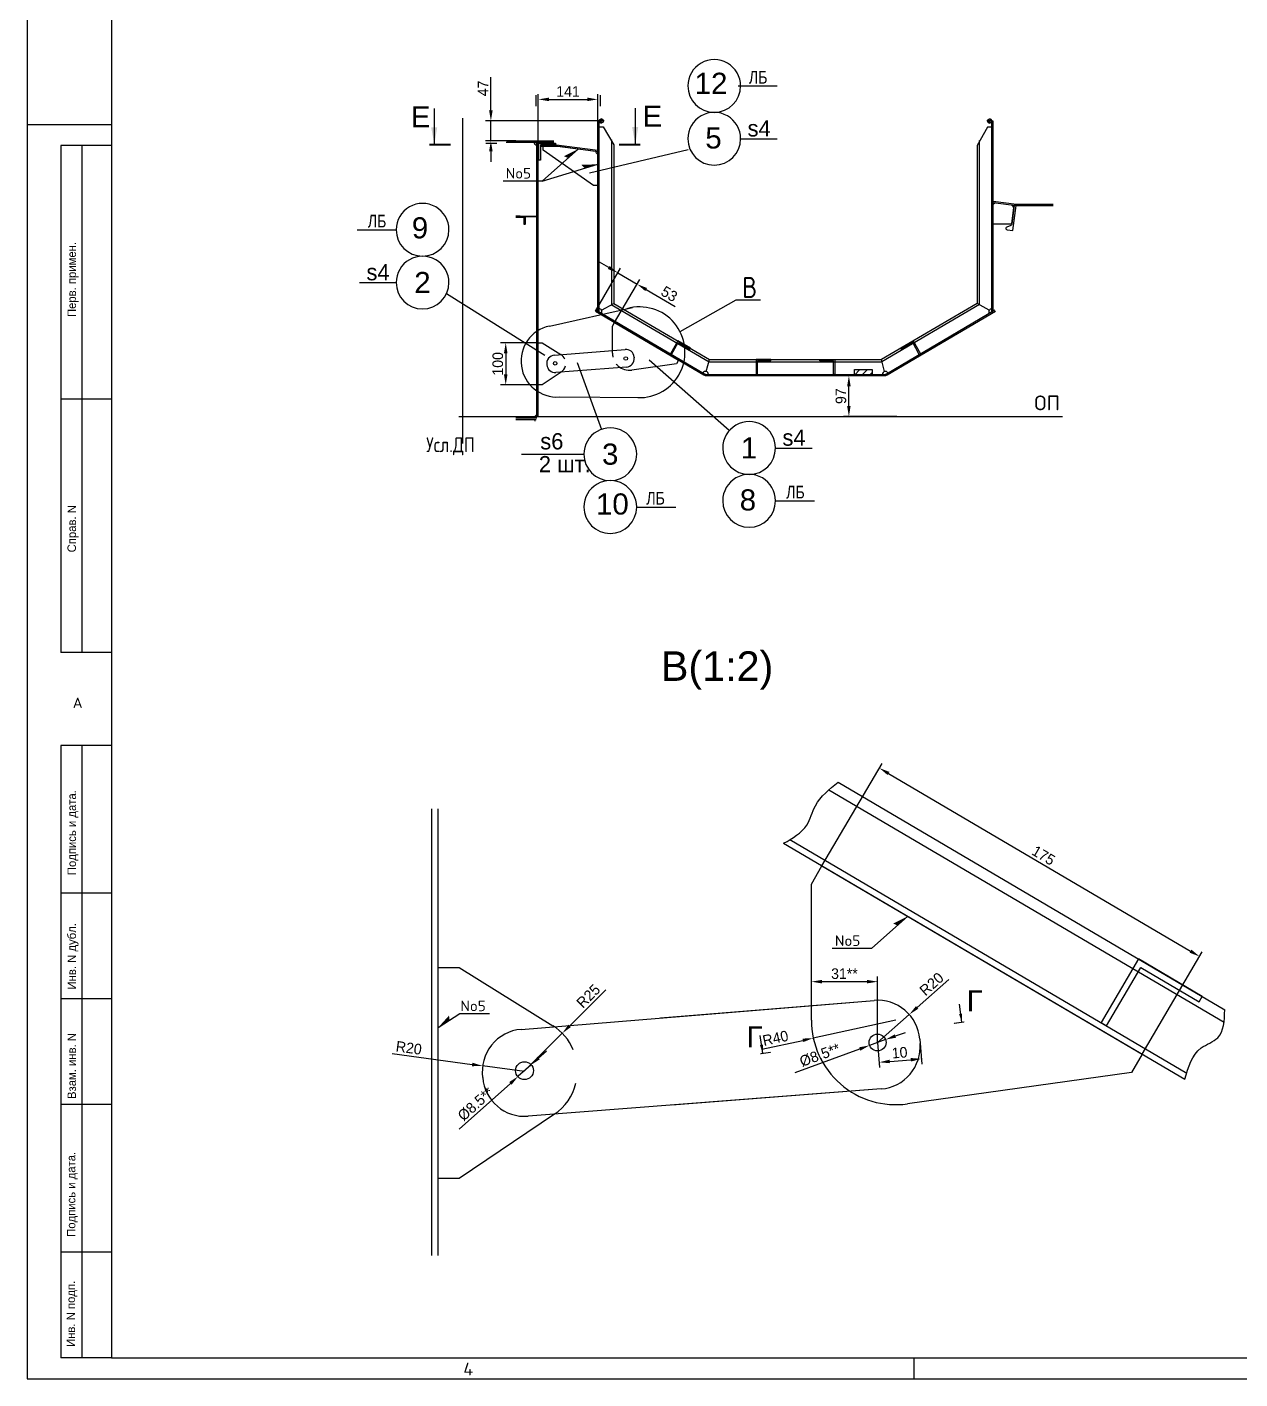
# Model space of a CAD drawing. Header units: millimetres. Extents: x -79737 to -71327, y -35924 to -29984.
# Drawn here: x -79737 to -76865, y -35924 to -32723 of the extents above; entities that cross this region are included whole.
import ezdxf
from ezdxf.enums import TextEntityAlignment as Align
from ezdxf.lldxf.tags import DXFTag

# ---------------------------------------------------------------- set-up
doc = ezdxf.new("R2010")
doc.units = ezdxf.units.MM
doc.layers.add('pen_7', color=1, linetype='Continuous')
doc.styles.add('2_5', font='txt.shx', dxfattribs={"height": 2.5})
doc.styles.add('3', font='txt.shx', dxfattribs={"height": 3})
doc.styles.add('3.5', font='txt.shx', dxfattribs={"height": 3.5})
doc.styles.add('5', font='txt.shx', dxfattribs={"height": 250})
doc.styles.add('style5', font='arial.ttf', dxfattribs={"height": 3})
tags = doc.linetypes.add('DASH1', pattern=[75, 50, -25]).pattern_tags.tags
tags[6:7] = [DXFTag(74, 4), DXFTag(75, 0), DXFTag(340, '0'), DXFTag(46, 1.0), DXFTag(50, 0.0), DXFTag(44, 0.0), DXFTag(45, 0.0)]
tags[4:5] = [DXFTag(74, 4), DXFTag(75, 0), DXFTag(340, '0'), DXFTag(46, 1.0), DXFTag(50, 0.0), DXFTag(44, 0.0), DXFTag(45, 0.0)]
tags = doc.linetypes.add('DASH13', pattern=[20, 10, -10]).pattern_tags.tags
tags[6:7] = [DXFTag(74, 4), DXFTag(75, 0), DXFTag(340, '0'), DXFTag(46, 1.0), DXFTag(50, 0.0), DXFTag(44, 0.0), DXFTag(45, 0.0)]
tags[4:5] = [DXFTag(74, 4), DXFTag(75, 0), DXFTag(340, '0'), DXFTag(46, 1.0), DXFTag(50, 0.0), DXFTag(44, 0.0), DXFTag(45, 0.0)]
tags = doc.linetypes.add('DASH4', pattern=[70, 40, -30]).pattern_tags.tags
tags[6:7] = [DXFTag(74, 4), DXFTag(75, 0), DXFTag(340, '0'), DXFTag(46, 1.0), DXFTag(50, 0.0), DXFTag(44, 0.0), DXFTag(45, 0.0)]
tags[4:5] = [DXFTag(74, 4), DXFTag(75, 0), DXFTag(340, '0'), DXFTag(46, 1.0), DXFTag(50, 0.0), DXFTag(44, 0.0), DXFTag(45, 0.0)]
tags = doc.linetypes.add('DASH5', pattern=[90, 40, -20, 10, -20]).pattern_tags.tags
tags[10:11] = [DXFTag(74, 4), DXFTag(75, 0), DXFTag(340, '0'), DXFTag(46, 1.0), DXFTag(50, 0.0), DXFTag(44, 0.0), DXFTag(45, 0.0)]
tags[8:9] = [DXFTag(74, 4), DXFTag(75, 0), DXFTag(340, '0'), DXFTag(46, 1.0), DXFTag(50, 0.0), DXFTag(44, 0.0), DXFTag(45, 0.0)]
tags[6:7] = [DXFTag(74, 4), DXFTag(75, 0), DXFTag(340, '0'), DXFTag(46, 1.0), DXFTag(50, 0.0), DXFTag(44, 0.0), DXFTag(45, 0.0)]
tags[4:5] = [DXFTag(74, 4), DXFTag(75, 0), DXFTag(340, '0'), DXFTag(46, 1.0), DXFTag(50, 0.0), DXFTag(44, 0.0), DXFTag(45, 0.0)]
tags = doc.linetypes.add('DASH6', pattern=[10, 5, -5]).pattern_tags.tags
tags[6:7] = [DXFTag(74, 4), DXFTag(75, 0), DXFTag(340, '0'), DXFTag(46, 1.0), DXFTag(50, 0.0), DXFTag(44, 0.0), DXFTag(45, 0.0)]
tags[4:5] = [DXFTag(74, 4), DXFTag(75, 0), DXFTag(340, '0'), DXFTag(46, 1.0), DXFTag(50, 0.0), DXFTag(44, 0.0), DXFTag(45, 0.0)]
doc.dimstyles.new('ISO-10', dxfattribs={"dimscale": 10, "dimtxt": 2.5, "dimasz": 2.5, "dimexe": 1.25, "dimexo": 0, "dimtad": 1, "dimdec": 0, "dimtxsty": 'Standard', "dimcen": 2.5, "dimclrd": 7, "dimclre": 7, "dimclrt": 4, "dimadec": 0, "dimazin": 0, "dimtfac": 1, "dimtdec": 0, "dimtmove": 0, "dimatfit": 3, "dimfxl": 1, "dimarcsym": 0})
doc.dimstyles.new('ISO-10(1)', dxfattribs={"dimscale": 10, "dimtxt": 2.5, "dimasz": 2.5, "dimexe": 1.25, "dimexo": 0, "dimtad": 1, "dimdec": 0, "dimlfac": 0.1, "dimtxsty": 'Standard', "dimcen": 2.5, "dimclrd": 7, "dimclre": 7, "dimclrt": 4, "dimadec": 0, "dimazin": 0, "dimtfac": 1, "dimtdec": 0, "dimtmove": 0, "dimatfit": 3, "dimfxl": 1, "dimarcsym": 0})
doc.dimstyles.new('ISO-10(2)', dxfattribs={"dimscale": 10, "dimtxt": 2.5, "dimasz": 2.5, "dimexe": 1.25, "dimexo": 0, "dimtad": 1, "dimdec": 0, "dimlfac": 0.2, "dimtxsty": 'Standard', "dimcen": 2.5, "dimclrd": 7, "dimclre": 7, "dimclrt": 4, "dimadec": 0, "dimazin": 0, "dimtfac": 1, "dimtdec": 0, "dimtmove": 0, "dimatfit": 3, "dimfxl": 1, "dimarcsym": 0})

# ---------------------------------------------------------------- blocks, each defined once
blk = doc.blocks.new('*D175')
at = {"color": 7, "lineweight": -2}
for p, q in [((-77735.8, -33548.3), (-77803.5, -33548.3)), ((-77791, -33620.3), (-77791, -33573.3)), ((-77677.7, -33645.3), (-77803.5, -33645.3))]:
    blk.add_line(p, q, dxfattribs=at)
at = {"color": 7}
for points in [[(-77795.2, -33573.3), (-77786.9, -33573.3), (-77791, -33548.3)], [(-77795.2, -33620.3), (-77786.9, -33620.3), (-77791, -33645.3)]]:
    blk.add_solid(points, dxfattribs=at)
at = {"layer": 'Defpoints', "color": 0}
for p in [(-77791, -33548.3), (-77735.8, -33548.3), (-77677.7, -33645.3)]:
    blk.add_point(p, dxfattribs=at)
at = {"color": 4, "insert": (-77809.8, -33596.8), "char_height": 25, "attachment_point": 5, "rotation": 90}
blk.add_mtext('97', dxfattribs=at)
blk = doc.blocks.new('*D164')
at = {"color": 7, "lineweight": -2}
for p, q in [((-78527.6, -33470.3), (-78616.1, -33470.3)), ((-78603.6, -33495.3), (-78603.6, -33545.3)), ((-78527.6, -33570.3), (-78616.1, -33570.3))]:
    blk.add_line(p, q, dxfattribs=at)
at = {"color": 7}
for points in [[(-78607.8, -33495.3), (-78599.4, -33495.3), (-78603.6, -33470.3)], [(-78607.8, -33545.3), (-78599.4, -33545.3), (-78603.6, -33570.3)]]:
    blk.add_solid(points, dxfattribs=at)
at = {"layer": 'Defpoints', "color": 0}
for p in [(-78527.6, -33470.3), (-78603.6, -33570.3), (-78527.6, -33570.3)]:
    blk.add_point(p, dxfattribs=at)
at = {"color": 4, "insert": (-78622.4, -33520.3), "char_height": 25, "attachment_point": 5, "rotation": 90}
blk.add_mtext('100', dxfattribs=at)
blk = doc.blocks.new('*D166')
at = {"color": 7, "lineweight": -2}
for p, q in [((-77855, -34708.7), (-77712.5, -34466.6)), ((-77697.3, -34490), (-76982, -34910.9)), ((-77096.5, -35154.9), (-76954.1, -34912.8))]:
    blk.add_line(p, q, dxfattribs=at)
at = {"color": 7}
for points in [[(-77695.2, -34486.4), (-77699.5, -34493.6), (-77718.9, -34477.3)], [(-76979.8, -34907.3), (-76984.1, -34914.5), (-76960.4, -34923.5)]]:
    blk.add_solid(points, dxfattribs=at)
at = {"layer": 'Defpoints', "color": 0}
for p in [(-77855, -34708.7), (-76960.4, -34923.5), (-77096.5, -35154.9)]:
    blk.add_point(p, dxfattribs=at)
at = {"color": 4, "insert": (-77330.1, -34684.3), "char_height": 25, "attachment_point": 5, "rotation": 329.5321}
blk.add_mtext('175', dxfattribs=at)
blk = doc.blocks.new('*D167')
at = {"color": 7, "lineweight": -2}
for p, q in [((-77554.6, -34977.9), (-77629.4, -35044.2)), ((-77723, -35127.1), (-77648.1, -35060.8))]:
    blk.add_line(p, q, dxfattribs=at)
at = {"color": 7}
blk.add_solid([(-77632.2, -35041.1), (-77626.7, -35047.3), (-77648.1, -35060.8)], dxfattribs=at)
at = {"layer": 'Defpoints', "color": 0}
for p in [(-77648.1, -35060.8), (-77723, -35127.1)]:
    blk.add_point(p, dxfattribs=at)
at = {"color": 4, "insert": (-77595.1, -34988.7), "char_height": 25, "attachment_point": 5, "rotation": 41.5447}
blk.add_mtext('R20', dxfattribs=at)
blk = doc.blocks.new('*D169')
at = {"color": 7, "lineweight": -2}
for p, q in [((-78359.7, -33292.2), (-78381.3, -33279.6)), ((-78391.4, -33395.4), (-78331.9, -33294.1)), ((-78338.2, -33304.9), (-78292.6, -33331.7)), ((-78345.8, -33422.2), (-78286.2, -33321)), ((-78271, -33344.4), (-78202.4, -33384.8))]:
    blk.add_line(p, q, dxfattribs=at)
at = {"color": 7}
for points in [[(-78357.6, -33288.6), (-78361.9, -33295.8), (-78338.2, -33304.9)], [(-78268.9, -33340.8), (-78273.1, -33348), (-78292.6, -33331.7)]]:
    blk.add_solid(points, dxfattribs=at)
at = {"layer": 'Defpoints', "color": 0}
for p in [(-78292.6, -33331.7), (-78391.4, -33395.4), (-78345.8, -33422.2)]:
    blk.add_point(p, dxfattribs=at)
at = {"color": 4, "insert": (-78216.2, -33354.9), "char_height": 25, "attachment_point": 5, "rotation": 329.5345}
blk.add_mtext('53', dxfattribs=at)
blk = doc.blocks.new('*D171')
at = {"color": 7, "lineweight": -2}
for p, q in [((-77723, -35127.1), (-77718.2, -35186.5)), ((-77623.3, -35119), (-77618.5, -35178.4)), ((-77694.3, -35172), (-77644.4, -35167.9))]:
    blk.add_line(p, q, dxfattribs=at)
at = {"color": 7}
for points in [[(-77694.6, -35167.8), (-77693.9, -35176.1), (-77719.2, -35174)], [(-77644.8, -35163.8), (-77644.1, -35172.1), (-77619.5, -35165.9)]]:
    blk.add_solid(points, dxfattribs=at)
at = {"layer": 'Defpoints', "color": 0}
for p in [(-77723, -35127.1), (-77623.3, -35119), (-77619.5, -35165.9)]:
    blk.add_point(p, dxfattribs=at)
at = {"color": 4, "insert": (-77670.9, -35151.3), "char_height": 25, "attachment_point": 5, "rotation": 4.6438}
blk.add_mtext('10', dxfattribs=at)
blk = doc.blocks.new('*D172')
at = {"color": 7, "lineweight": -2}
for p, q in [((-77879.9, -34994.8), (-77879.9, -34970.6)), ((-77748, -34983.1), (-77854.9, -34983.1)), ((-77723, -35127.1), (-77723, -34970.6))]:
    blk.add_line(p, q, dxfattribs=at)
at = {"color": 7}
for points in [[(-77854.9, -34978.9), (-77854.9, -34987.2), (-77879.9, -34983.1)], [(-77748, -34978.9), (-77748, -34987.2), (-77723, -34983.1)]]:
    blk.add_solid(points, dxfattribs=at)
at = {"layer": 'Defpoints', "color": 0}
for p in [(-77879.9, -34983.1), (-77879.9, -34994.8), (-77723, -35127.1)]:
    blk.add_point(p, dxfattribs=at)
at = {"color": 4, "insert": (-77801.5, -34964.3), "char_height": 25, "attachment_point": 5}
blk.add_mtext('31**', dxfattribs=at)
blk = doc.blocks.new('*D180')
at = {"color": 7, "lineweight": -2}
for p, q in [((-77680.7, -35111.7), (-77657.2, -35103.2)), ((-77918, -35197.9), (-77765.3, -35142.5)), ((-77704.2, -35120.3), (-77741.8, -35133.9))]:
    blk.add_line(p, q, dxfattribs=at)
at = {"color": 7}
for points in [[(-77682.1, -35107.8), (-77679.3, -35115.7), (-77704.2, -35120.3)], [(-77766.7, -35138.5), (-77763.9, -35146.4), (-77741.8, -35133.9)]]:
    blk.add_solid(points, dxfattribs=at)
at = {"layer": 'Defpoints', "color": 0}
for p in [(-77741.8, -35133.9), (-77704.2, -35120.3)]:
    blk.add_point(p, dxfattribs=at)
at = {"color": 4, "insert": (-77859.8, -35156.8), "char_height": 25, "attachment_point": 5, "rotation": 19.9517}
blk.add_mtext('%%C8.5**', dxfattribs=at)
blk = doc.blocks.new('*D118')
at = {"color": 7, "lineweight": -2}
for p, q in [((-78525.7, -35163.8), (-78507.1, -35147)), ((-78544.3, -35180.5), (-78574, -35207.2)), ((-78713.5, -35332.6), (-78592.6, -35223.9))]:
    blk.add_line(p, q, dxfattribs=at)
at = {"color": 7}
for points in [[(-78528.5, -35160.7), (-78522.9, -35166.9), (-78544.3, -35180.5)], [(-78595.4, -35220.8), (-78589.8, -35227), (-78574, -35207.2)]]:
    blk.add_solid(points, dxfattribs=at)
at = {"layer": 'Defpoints', "color": 0}
for p in [(-78574, -35207.2), (-78544.3, -35180.5)]:
    blk.add_point(p, dxfattribs=at)
at = {"color": 4, "insert": (-78674.9, -35272.7), "char_height": 25, "attachment_point": 5, "rotation": 41.9659}
blk.add_mtext('%%C8.5**', dxfattribs=at)
blk = doc.blocks.new('*D185')
at = {"color": 7, "lineweight": -2}
for p, q in [((-78872.8, -35153.4), (-78683, -35179.2)), ((-78558.9, -35196), (-78658.3, -35182.5))]:
    blk.add_line(p, q, dxfattribs=at)
at = {"color": 7}
blk.add_solid([(-78682.5, -35175), (-78683.6, -35183.3), (-78658.3, -35182.5)], dxfattribs=at)
at = {"layer": 'Defpoints', "color": 0}
for p in [(-78658.3, -35182.5), (-78558.9, -35196)]:
    blk.add_point(p, dxfattribs=at)
at = {"color": 4, "insert": (-78833.1, -35139.9), "char_height": 25, "attachment_point": 5, "rotation": 352.2684}
blk.add_mtext('R20', dxfattribs=at)
blk = doc.blocks.new('*D186')
at = {"color": 7, "lineweight": -2}
for p, q in [((-78366.7, -35002.7), (-78452.1, -35087.7)), ((-78558.5, -35193.4), (-78469.8, -35105.3))]:
    blk.add_line(p, q, dxfattribs=at)
at = {"color": 7}
blk.add_solid([(-78455, -35084.7), (-78449.2, -35090.6), (-78469.8, -35105.3)], dxfattribs=at)
at = {"layer": 'Defpoints', "color": 0}
for p in [(-78469.8, -35105.3), (-78558.5, -35193.4)]:
    blk.add_point(p, dxfattribs=at)
at = {"color": 4, "insert": (-78408, -35017.3), "char_height": 25, "attachment_point": 5, "rotation": 44.8489}
blk.add_mtext('R25', dxfattribs=at)
blk = doc.blocks.new('*D187')
at = {"color": 7, "lineweight": -2}
for p, q in [((-77679.9, -35074.3), (-77875.4, -35116.7)), ((-77997.5, -35143.2), (-77899.8, -35122))]:
    blk.add_line(p, q, dxfattribs=at)
at = {"color": 7}
blk.add_solid([(-77900.7, -35117.9), (-77898.9, -35126.1), (-77875.4, -35116.7)], dxfattribs=at)
at = {"layer": 'Defpoints', "color": 0}
for p in [(-77679.9, -35074.3), (-77875.4, -35116.7)]:
    blk.add_point(p, dxfattribs=at)
at = {"color": 4, "insert": (-77964.9, -35116.9), "char_height": 25, "attachment_point": 5, "rotation": 12.2471}
blk.add_mtext('R40', dxfattribs=at)
blk = doc.blocks.new('*D190')
at = {"color": 7, "lineweight": -2}
for p, q in [((-78526.5, -33000.9), (-78526.5, -32881.7)), ((-78501.5, -32894.2), (-78410.6, -32894.2)), ((-78385.6, -32945.3), (-78385.6, -32881.7))]:
    blk.add_line(p, q, dxfattribs=at)
at = {"color": 7}
for points in [[(-78501.5, -32890), (-78501.5, -32898.3), (-78526.5, -32894.2)], [(-78410.6, -32890), (-78410.6, -32898.3), (-78385.6, -32894.2)]]:
    blk.add_solid(points, dxfattribs=at)
at = {"layer": 'Defpoints', "color": 0}
for p in [(-78385.6, -32894.2), (-78385.6, -32945.3), (-78526.5, -33000.9)]:
    blk.add_point(p, dxfattribs=at)
at = {"color": 4, "insert": (-78456, -32875.4), "char_height": 25, "attachment_point": 5}
blk.add_mtext('141', dxfattribs=at)
blk = doc.blocks.new('*D125')
at = {"color": 7, "lineweight": -2}
for p, q in [((-78638.8, -32920.3), (-78638.8, -32841.2)), ((-78385.6, -32945.3), (-78651.3, -32945.3)), ((-78638.8, -32992.3), (-78638.8, -32945.3)), ((-78579.6, -32992.3), (-78651.3, -32992.3)), ((-78638.8, -33017.3), (-78638.8, -33042.3))]:
    blk.add_line(p, q, dxfattribs=at)
at = {"color": 7}
for points in [[(-78643, -32920.3), (-78634.6, -32920.3), (-78638.8, -32945.3)], [(-78643, -33017.3), (-78634.6, -33017.3), (-78638.8, -32992.3)]]:
    blk.add_solid(points, dxfattribs=at)
at = {"layer": 'Defpoints', "color": 0}
for p in [(-78638.8, -32945.3), (-78385.6, -32945.3), (-78579.6, -32992.3)]:
    blk.add_point(p, dxfattribs=at)
at = {"color": 4, "insert": (-78657.5, -32868.2), "char_height": 25, "attachment_point": 5, "rotation": 90}
blk.add_mtext('47', dxfattribs=at)

msp = doc.modelspace()

# ---------------------------------------------------------------- hatches: boundary and pattern name
at = {"linetype": 'Continuous'}
for points in [[(-78377.6, -32950.3), (-78379.5, -32949.9), (-78381.1, -32948.9), (-78382.2, -32947.2), (-78382.6, -32945.3), (-78377.6, -32945.3)], [(-78377.6, -32940.3), (-78375.7, -32940.7), (-78374, -32941.8), (-78373, -32943.4), (-78372.6, -32945.3), (-78377.6, -32945.3)], [(-77457.6, -32950.3), (-77459.5, -32949.9), (-77461.1, -32948.9), (-77462.2, -32947.2), (-77462.6, -32945.3), (-77457.6, -32945.3)], [(-77457.6, -32940.3), (-77455.7, -32940.7), (-77454, -32941.8), (-77453, -32943.4), (-77452.6, -32945.3), (-77457.6, -32945.3)]]:
    msp.add_hatch(color=0, dxfattribs=at).paths.add_polyline_path(points)
h = msp.add_hatch()
h.set_pattern_fill('ANSI31', color=0, scale=4, angle=180.0074, style=0)
h.set_pattern_definition([(225.00743, (-75243.847, -27509.438), (8.98142, -8.979092), [])])
h.paths.add_polyline_path([(-77778.1, -33533.7), (-77778.1, -33548), (-77735.8, -33547.9), (-77735.8, -33533.7)])

# ---------------------------------------------------------------- linework, layer by layer
at = {"color": 0}
for p, q in [((-79737.2, -29983.7), (-79737.2, -35923.7)), ((-79537.2, -30033.7), (-79537.2, -35873.7)), ((-78053, -32862.4), (-77960.7, -32862.4)), ((-78532.1, -32884.5), (-78532.1, -32909.9)), ((-78380, -32884.5), (-78380, -32909.9)), ((-78772.5, -33001.7), (-78772.5, -32915.6)), ((-78296.6, -33001.2), (-78296.6, -32915.1)), ((-79737.2, -32953.7), (-79537.2, -32953.7)), ((-78650.9, -32997.7), (-78624.8, -32997.7)), ((-78047.3, -32987.4), (-77960.7, -32987.4)), ((-79657.2, -33003.7), (-79657.2, -34203.7)), ((-79537.2, -33003.7), (-79657.2, -33003.7)), ((-79607.2, -33003.7), (-79607.2, -34203.7)), ((-78404.9, -33068.1), (-78171.9, -33012.9)), ((-78517, -33087.9), (-78609.8, -33087.9)), ((-78526.5, -33095.3), (-78529.6, -33095.3)), ((-78955.5, -33202.9), (-78863.1, -33202.9)), ((-78949.8, -33327.9), (-78863.1, -33327.9)), ((-78743.6, -33353.4), (-78511.4, -33499.7)), ((-78190.8, -33444.1), (-78058, -33368.5)), ((-78058, -33368.5), (-78000.3, -33368.5)), ((-78499.9, -33430.8), (-78303.1, -33386.8)), ((-78074.2, -33678.4), (-78264, -33511.9)), ((-78434.4, -33517.3), (-78377.2, -33675.5)), ((-79537.2, -33603.7), (-79657.2, -33603.7)), ((-78476.7, -33598.7), (-78283.6, -33600.3)), ((-78566.5, -33734.3), (-78418.5, -33734.3)), ((-77964.7, -33719.6), (-77878.1, -33719.6)), ((-78293.5, -33859.3), (-78201.1, -33859.3)), ((-77964.7, -33844.6), (-77872.3, -33844.6)), ((-79537.2, -34203.7), (-79657.2, -34203.7)), ((-79657.2, -34423.7), (-79657.2, -35873.7)), ((-79537.2, -34423.7), (-79657.2, -34423.7)), ((-79607.2, -34423.7), (-79607.2, -35873.7)), ((-79537.2, -34773.7), (-79657.2, -34773.7)), ((-77737.4, -34904.7), (-77830.2, -34904.7)), ((-79537.2, -35023.7), (-79657.2, -35023.7)), ((-77523.4, -35079.3), (-77529.4, -35036.6)), ((-77994.8, -35153.2), (-78000.8, -35110.6)), ((-79537.2, -35273.7), (-79657.2, -35273.7)), ((-79537.2, -35623.7), (-79657.2, -35623.7)), ((-79537.2, -35873.7), (-79657.2, -35873.7)), ((-79537.2, -35873.7), (-71377.2, -35873.7)), ((-77637.2, -35873.7), (-77637.2, -35923.7)), ((-79737.2, -35923.7), (-71327.2, -35923.7))]:
    msp.add_line(p, q, dxfattribs=at)
at = {"color": 0, "linetype": 'Continuous'}
for p, q in [((-78705.2, -33709.2), (-78705.2, -32938.8)), ((-78385.6, -33395.3), (-78385.6, -32945.3)), ((-78370.6, -32945.3), (-78384.6, -32945.3)), ((-78370.6, -32945.3), (-78384.6, -32945.3)), ((-78382.6, -33395.3), (-78382.6, -32945.3)), ((-78382.6, -32958.8), (-78372.6, -32958.8)), ((-78372.6, -32958.8), (-78347.6, -33002.1)), ((-77462.6, -32960.3), (-77487.6, -33003.6)), ((-77450.6, -32945.3), (-77464.6, -32945.3)), ((-77450.6, -32945.3), (-77464.6, -32945.3)), ((-77452.6, -32960.3), (-77462.6, -32960.3)), ((-77452.6, -33395.3), (-77452.6, -32945.3)), ((-77449.6, -33395.3), (-77449.6, -32945.3)), ((-78520.6, -33001.8), (-78483.6, -33001.8)), ((-78520.6, -33004.8), (-78483.6, -33004.8)), ((-78484, -33004.4), (-78385.6, -33017.4)), ((-78483.6, -33001.4), (-78385.6, -33014.4)), ((-78480.8, -33004.8), (-78390.5, -33016.7)), ((-78347.6, -33002.1), (-78347.6, -33377.1)), ((-77487.6, -33003.6), (-77487.6, -33377.1)), ((-77449.6, -33138.2), (-77394.6, -33145.5)), ((-77444.6, -33138.9), (-77449.6, -33143.3)), ((-77449.2, -33135.2), (-77394.2, -33142.5)), ((-77394.6, -33142.3), (-77307.6, -33142.3)), ((-77394.6, -33145.3), (-77307.6, -33145.3)), ((-78376.7, -33393.5), (-78347.6, -33377.1)), ((-78376.5, -33393.4), (-78347.6, -33377.1)), ((-78347.6, -33377.1), (-78121, -33510.3)), ((-77487.6, -33377.1), (-77714.1, -33510.3)), ((-77458.7, -33393.6), (-77487.6, -33377.1)), ((-77458.7, -33393.6), (-77487.6, -33377.1)), ((-78391.4, -33395.4), (-78134.5, -33546.5)), ((-78389.9, -33392.8), (-78132.9, -33543.9)), ((-77702.2, -33543.9), (-77445.3, -33392.8)), ((-77700.7, -33546.5), (-77443.8, -33395.4)), ((-78517.6, -33470.3), (-78473.3, -33498)), ((-78488.2, -33499.7), (-78321, -33486)), ((-78488.2, -33499.7), (-78321, -33486)), ((-78299.5, -33504.3), (-78299.3, -33506.3)), ((-78299.5, -33504.3), (-78299.3, -33506.3)), ((-78128.7, -33538.6), (-78121, -33510.3)), ((-78128.7, -33538.6), (-78121.1, -33510.3)), ((-78121.1, -33510.3), (-77714.1, -33510.3)), ((-77706.4, -33538.6), (-77714.1, -33510.3)), ((-77706.4, -33538.6), (-77714.1, -33510.3)), ((-78317.7, -33527.9), (-78485, -33540.8)), ((-78317.7, -33527.9), (-78485, -33540.8)), ((-78199.2, -33520.1), (-78305.2, -33534.9)), ((-78127.9, -33545.3), (-77707.3, -33545.3)), ((-78127.9, -33548.3), (-77707.3, -33548.3)), ((-78714.5, -33645.3), (-77285.4, -33645.3)), ((-77816.7, -34510.7), (-76901, -35049.4)), ((-77945.5, -34655.4), (-76995.3, -35214.3)), ((-77930.5, -34646.8), (-76991.1, -35199.4)), ((-78713.9, -34949.2), (-78492.3, -35087.4)), ((-78567.2, -35096.1), (-77731.2, -35027.4)), ((-78567.2, -35096.1), (-77731.2, -35027.4)), ((-78237, -35069), (-77731.2, -35027.4)), ((-78237, -35069), (-77731.2, -35027.4)), ((-78642, -35059.2), (-78712.6, -35059.2)), ((-77623.3, -35119), (-77622.5, -35129.2)), ((-77623.3, -35119), (-77622.5, -35129.2)), ((-77121.8, -35197.9), (-77652.2, -35272.3)), ((-77714.5, -35237), (-78550.8, -35301.6)), ((-77714.5, -35237), (-78550.8, -35301.6)), ((-77714.5, -35237), (-78210, -35275.2)), ((-77714.5, -35237), (-78210, -35275.2))]:
    msp.add_line(p, q, dxfattribs=at)
at = {"color": 0, "linetype": 'DASH5'}
for p, q in [((-78602.7, -32995.3), (-78489.6, -32995.3)), ((-78600.8, -32992.3), (-78489.6, -32992.3)), ((-78529.6, -33095.3), (-78529.6, -32995.3)), ((-78526.5, -33095.3), (-78526.5, -32995.3)), ((-78529.6, -33645.3), (-78529.6, -33095.3)), ((-78526.5, -33645.3), (-78526.5, -33095.3)), ((-78534.6, -33645.3), (-78529.6, -33640.3)), ((-78579.6, -33645.3), (-78529.6, -33645.3)), ((-78579.6, -33648.3), (-78529.6, -33648.3)), ((-78579.6, -33648.3), (-78531.9, -33648.3)), ((-78579.6, -33651.8), (-78531.9, -33651.8)), ((-78536.5, -33653.2), (-78535.2, -33651.9)), ((-78534.3, -33655.3), (-78533.1, -33654.1)), ((-78778.9, -35631.7), (-78778.9, -34574.2)), ((-78763.9, -35631.7), (-78763.9, -34574.2))]:
    msp.add_line(p, q, dxfattribs=at)
at = {"color": 0, "linetype": 'DASH1'}
for p, q in [((-78352.8, -32990), (-78352.8, -33381)), ((-77482.3, -32991.5), (-77482.3, -33381.1)), ((-78353.7, -33379.5), (-78122.1, -33515.8)), ((-77481.5, -33379.6), (-77713.1, -33515.8)), ((-78123, -33515.6), (-77712.2, -33515.6)), ((-77838.2, -34528.6), (-76902.7, -35078.8))]:
    msp.add_line(p, q, dxfattribs=at)
at = {"color": 0, "linetype": 'Continuous', "ltscale": 5}
for p, q in [((-78517, -33087.9), (-78431.4, -33011.3)), ((-78517, -33087.9), (-78385.6, -33047.9)), ((-77737.4, -34904.7), (-77651.8, -34828.2)), ((-78712.6, -35059.2), (-78763.9, -35092))]:
    msp.add_line(p, q, dxfattribs=at)
at = {"color": 0, "linetype": 'DASH13'}
for p, q in [((-78579.6, -33170.3), (-78559.6, -33170.3)), ((-78579.6, -33173.3), (-78559.6, -33173.3))]:
    msp.add_line(p, q, dxfattribs=at)
at = {"color": 0, "linetype": 'DASH4'}
msp.add_line((-78569.6, -33170.3), (-78579.6, -33170.3), dxfattribs=at)
at = {"color": 0}
for points, const_width in [([(-78784.6, -33001.2), (-78734.1, -33001.2)], 5.04), ([(-78284.7, -33001.2), (-78335.1, -33001.2)], 5.04), ([(-77517.5, -35078.4), (-77542.5, -35081.9)], 2.52), ([(-78000.8, -35153.8), (-77975.8, -35150.3)], 2.52)]:
    msp.add_lwpolyline(points, dxfattribs=dict(at, const_width=const_width))
msp.add_lwpolyline([(-77735.8, -33547.9), (-77778.1, -33548), (-77778.1, -33533.7), (-77735.8, -33533.7)], close=True, dxfattribs=at)
at = {"color": 0, "linetype": 'Continuous'}
for points in [[(-78377.6, -32940.3, 0), (-78375.7, -32940.7, 0), (-78374, -32941.8, 0), (-78373, -32943.4, 0), (-78372.6, -32945.3, 0), (-78373, -32947.2, 0), (-78374, -32948.9, 0), (-78375.7, -32949.9, 0), (-78377.6, -32950.3, 0), (-78379.5, -32949.9, 0), (-78381.1, -32948.9, 0), (-78382.2, -32947.2, 0), (-78382.6, -32945.3, 0), (-78382.2, -32943.4, 0), (-78381.1, -32941.8, 0), (-78379.5, -32940.7, 0), (-78377.6, -32940.3, 0)], [(-77457.6, -32940.3, 0), (-77455.7, -32940.7, 0), (-77454, -32941.8, 0), (-77453, -32943.4, 0), (-77452.6, -32945.3, 0), (-77453, -32947.2, 0), (-77454, -32948.9, 0), (-77455.7, -32949.9, 0), (-77457.6, -32950.3, 0), (-77459.5, -32949.9, 0), (-77461.1, -32948.9, 0), (-77462.2, -32947.2, 0), (-77462.6, -32945.3, 0), (-77462.2, -32943.4, 0), (-77461.1, -32941.8, 0), (-77459.5, -32940.7, 0), (-77457.6, -32940.3, 0)], [(-78485.6, -32997.7, 0), (-78485.6, -33001.7, 0), (-78521.6, -33001.7, 0), (-78521.6, -33037.7, 0), (-78525.6, -33037.7, 0), (-78525.6, -32997.7, 0), (-78485.6, -32997.7, 0)], [(-78385.6, -33022.4, 0), (-78385.6, -33098.3, 0), (-78395.6, -33098.3, 0), (-78514.6, -33014.7, 0), (-78514.6, -33004.8, 0), (-78482, -33004.8, 0)], [(-77449.6, -33188.7, 0), (-77405.4, -33188.7, 0), (-77400.2, -33149.9, 0), (-77404.5, -33144.2, 0)], [(-77394.6, -33145.5, 0), (-77399.6, -33144.8, 0), (-77405.5, -33189.7, 0), (-77406.2, -33191.3, 0), (-77407.6, -33192.4, 0), (-77417.2, -33196.4, 0), (-77418.7, -33197.5, 0), (-77419.4, -33199.2, 0), (-77419.1, -33201, 0), (-77418, -33202.4, 0), (-77416.3, -33203.1, 0), (-77402.5, -33205, 0), (-77394.6, -33145.5, 0)], [(-78350.8, -33495.3, 0), (-78350.8, -33430.9, 0), (-78345.8, -33422.2, 0), (-78194.1, -33511.4, 0), (-78199.2, -33520.1, 0)], [(-78472.5, -33539.9, 0), (-78517.6, -33570.3, 0), (-78527.6, -33570.3, 0), (-78527.6, -33470.3, 0), (-78517.6, -33470.3, 0)], [(-78213.6, -33496.5, 0), (-78211, -33498, 0), (-78195.2, -33470.1, 0), (-78167.4, -33485.9, 0), (-78165.9, -33483.2, 0), (-78196.4, -33466, 0), (-78213.6, -33496.5, 0)], [(-77621.6, -33496.5, 0), (-77624.2, -33498, 0), (-77639.9, -33470.1, 0), (-77667.8, -33485.9, 0), (-77669.3, -33483.2, 0), (-77638.8, -33466, 0), (-77621.6, -33496.5, 0)], [(-78010.6, -33545.3, 0), (-78007.6, -33545.3, 0), (-78007.6, -33513.3, 0), (-77975.6, -33513.3, 0), (-77975.6, -33510.3, 0), (-78010.6, -33510.3, 0), (-78010.6, -33545.3, 0)], [(-77824.6, -33545.3, 0), (-77827.6, -33545.3, 0), (-77827.6, -33513.3, 0), (-77859.6, -33513.3, 0), (-77859.6, -33510.3, 0), (-77824.6, -33510.3, 0), (-77824.6, -33545.3, 0)], [(-77879.9, -35074.3, 0), (-77879.9, -34752, 0), (-77855, -34708.7, 0), (-77096.5, -35154.8, 0), (-77121.8, -35197.9, 0)], [(-78488.5, -35297, 0), (-78713.9, -35449.2, 0), (-78763.9, -35449.2, 0), (-78763.9, -34949.2, 0), (-78713.9, -34949.2, 0)], [(-77193.9, -35080.1, 0), (-77181, -35087.7, 0), (-77099.8, -34949.9, 0), (-76961.9, -35031.1, 0), (-76954.3, -35018.1, 0), (-77105.1, -34929.3, 0), (-77193.9, -35080.1, 0)]]:
    msp.add_polyline3d(points, dxfattribs=at)
at = {"color": 0, "linetype": 'DASH6'}
msp.add_polyline3d([(-78529.6, -33170.3, 0), (-78529.6, -33171.3, 0), (-78529.9, -33172, 0), (-78530.6, -33172.3, 0), (-78555.6, -33172.3, 0), (-78556.6, -33172.6, 0), (-78557.3, -33173.3, 0), (-78557.6, -33174.3, 0), (-78557.6, -33189.3, 0), (-78557.9, -33190, 0), (-78558.6, -33190.3, 0), (-78559.6, -33190.3, 0), (-78559.6, -33170.3, 0), (-78529.6, -33170.3, 0)], dxfattribs=at)
msp.add_polyline3d([(-78529.6, -33170.3, 0), (-78529.6, -33171.3, 0), (-78529.9, -33172, 0), (-78530.6, -33172.3, 0), (-78555.6, -33172.3, 0), (-78556.6, -33172.6, 0), (-78557.3, -33173.3, 0), (-78557.6, -33174.3, 0), (-78557.6, -33189.3, 0), (-78557.9, -33190, 0), (-78558.6, -33190.3, 0), (-78559.6, -33190.3, 0), (-78559.6, -33170.3, 0), (-78529.6, -33170.3, 0)], dxfattribs=at)
at = {"color": 0, "linetype": 'Continuous'}
for centre, radius in [((-78319.3, -33507.7), 4.25), ((-78486.6, -33519.2), 4.25), ((-77723, -35127.1), 20), ((-78559.2, -35193.8), 21.2)]:
    msp.add_circle(centre, radius, dxfattribs=at)
for centre, radius, start, end in [((-78109.8, -32862.4), 62.5, 359.9999, 180), ((-78109.8, -32862.4), 62.5, 180, 359.9999), ((-78109.8, -32987.4), 62.5, 359.9999, 180), ((-78109.8, -32987.4), 62.5, 180, 359.9999), ((-78385.6, -33017.4), 5, 172.47, 221.2326), ((-78385.6, -33017.4), 5, 221.2326, 270), ((-78800.6, -33202.9), 62.5, 359.9999, 180), ((-78800.6, -33202.9), 62.5, 180, 359.9999), ((-78800.6, -33327.9), 62.5, 359.9999, 180), ((-78800.6, -33327.9), 62.5, 180, 359.9999), ((-78382.6, -33396.9), 7, 29.4675, 90), ((-78382.8, -33397), 7, 329.5346, 29.4674), ((-77452.6, -33397.1), 7, 150.2332, 210.466), ((-77452.6, -33397.1), 7, 90, 150.2332), ((-78486.6, -33519.7), 20.1, 94.7627, 187.9644), ((-78486.6, -33519.7), 20.1, 94.7627, 187.9644), ((-78486.5, -33519.2), 25, 23.1111, 58.0615), ((-78310.8, -33495.3), 40, 180, 193.0777), ((-78319.4, -33505.9), 20, 49.6685, 94.6934), ((-78319.4, -33505.9), 20, 49.6685, 94.6934), ((-78319.4, -33505.9), 20, 4.6438, 49.6685), ((-78319.4, -33505.9), 20, 4.6438, 49.6685), ((-78319.2, -33507.9), 20, 319.5299, 4.6437), ((-78319.2, -33507.9), 20, 319.5299, 4.6437), ((-78486.5, -33520.9), 20, 184.6164, 274.4163), ((-78486.5, -33520.9), 20, 184.6164, 274.4163), ((-78486.5, -33519.2), 25, 304.0321, 345.9359), ((-78310.8, -33495.3), 40, 218.1983, 228.9885), ((-78310.8, -33495.3), 40, 228.9885, 277.9768), ((-78319.2, -33507.9), 20, 274.4163, 319.5299), ((-78319.2, -33507.9), 20, 274.4163, 319.5299), ((-78130.6, -33545.3), 7, 74.7679, 149.5346), ((-78127.9, -33535.3), 10, 239.5345, 254.7678), ((-78130.6, -33545.3), 7, 0, 74.7679), ((-77704.6, -33545.3), 7, 105.2322, 180), ((-77704.6, -33545.3), 7, 30.4659, 105.2321), ((-77707.3, -33535.3), 10, 285.2328, 300.466), ((-78127.9, -33535.3), 13, 239.5342, 254.7677), ((-78127.9, -33535.3), 13, 254.7672, 270), ((-78127.9, -33535.3), 10, 254.7671, 270), ((-77707.3, -33535.3), 10, 270, 285.233), ((-77707.3, -33535.3), 13, 270, 285.2334), ((-77707.3, -33535.3), 13, 285.2334, 300.4657), ((-78356, -33734.3), 62.5, 359.9999, 180), ((-78027.2, -33719.6), 62.5, 359.9999, 180), ((-78356, -33734.3), 62.5, 180, 359.9999), ((-78027.2, -33719.6), 62.5, 180, 359.9999), ((-78356, -33859.3), 62.5, 359.9999, 180), ((-78027.2, -33844.6), 62.5, 359.9999, 180), ((-78356, -33859.3), 62.5, 180, 359.9999), ((-78027.2, -33844.6), 62.5, 180, 359.9999), ((-77723, -35127.1), 100, 49.6685, 94.6934), ((-77723, -35127.1), 100, 49.6685, 94.6934), ((-77723, -35127.1), 100, 4.6438, 49.6685), ((-77723, -35127.1), 100, 4.6438, 49.6685), ((-78558.9, -35196), 100.3, 94.7627, 187.9644), ((-78558.9, -35196), 100.3, 94.7627, 187.9644), ((-78558.5, -35193.4), 125, 23.1111, 58.0615), ((-77722.2, -35137.3), 100, 319.5299, 4.6437), ((-77722.2, -35137.3), 100, 319.5299, 4.6437), ((-77722.2, -35137.3), 100, 274.4163, 319.5299), ((-77722.2, -35137.3), 100, 274.4163, 319.5299), ((-78558.5, -35201.9), 100, 184.6164, 274.4163), ((-78558.5, -35201.9), 100, 184.6164, 274.4163), ((-78558.5, -35193.4), 125, 304.0321, 345.9359), ((-77679.9, -35074.3), 200, 228.9885, 277.9768)]:
    msp.add_arc(centre, radius, start, end, dxfattribs=at)
at = {"color": 0, "linetype": 'DASH5'}
msp.add_arc((-78529.6, -32995.3), 7, 180, 270, dxfattribs=at)
at = {"color": 0}
for centre, radius, start, end in [((-78286.5, -33492.9), 107.4, 267.5386, 106.2746), ((-78482.3, -33513.9), 85, 101.9392, 273.7874)]:
    msp.add_arc(centre, radius, start, end, dxfattribs=at)
at = {"color": 0, "linetype": 'DASH1'}
msp.add_arc((-77679.9, -35074.3), 200, 180, 228.9885, dxfattribs=at)
at = {"color": 0}
for points in [[(-77945.5, -34655.4), (-77890.7, -34612.3), (-77870.1, -34566.7), (-77816.7, -34510.7)], [(-76995.3, -35214.3), (-76956.6, -35140), (-76917.7, -35115.9), (-76901, -35049.4)]]:
    msp.add_spline(points, degree=3, dxfattribs=at)
at = {"color": 0, "linetype": 'ByBlock'}
for points in [[(-78780.2, -32960.4), (-78765.8, -32960.4), (-78772.6, -33001.2)], [(-78304.3, -32959.9), (-78289.9, -32959.9), (-78296.7, -33000.7)], [(-78455.5, -33033.1), (-78466, -33028.7), (-78431.4, -33011.3)], [(-78416.6, -33057.5), (-78424.2, -33049.1), (-78385.6, -33047.9)], [(-77675.9, -34849.9), (-77686.4, -34845.5), (-77651.8, -34828.2)], [(-78736.5, -35074.7), (-78737.9, -35063.4), (-78763.9, -35092)], [(-77530.1, -35059.4), (-77523, -35058.4), (-77523.5, -35079)], [(-78001.5, -35133.3), (-77994.4, -35132.3), (-77994.9, -35153)]]:
    msp.add_solid(points, dxfattribs=at)
at = {"color": 0, "linetype": 'Continuous'}
for points, invisible_edges in [([(-78377.6, -32945.3), (-78382.6, -32945.3), (-78382.2, -32947.2), (-78377.6, -32945.3)], 12), ([(-78377.6, -32945.3), (-78382.2, -32947.2), (-78381.1, -32948.9), (-78377.6, -32945.3)], 13), ([(-78377.6, -32945.3), (-78381.1, -32948.9), (-78379.5, -32949.9), (-78377.6, -32945.3)], 13), ([(-78377.6, -32945.3), (-78379.5, -32949.9), (-78377.6, -32950.3), (-78377.6, -32945.3)], 9), ([(-78377.6, -32945.3), (-78375.7, -32940.7), (-78377.6, -32940.3), (-78377.6, -32945.3)], 9), ([(-78377.6, -32945.3), (-78374, -32941.8), (-78375.7, -32940.7), (-78377.6, -32945.3)], 13), ([(-78377.6, -32945.3), (-78373, -32943.4), (-78374, -32941.8), (-78377.6, -32945.3)], 13), ([(-78377.6, -32945.3), (-78372.6, -32945.3), (-78373, -32943.4), (-78377.6, -32945.3)], 12), ([(-77457.6, -32945.3), (-77462.6, -32945.3), (-77462.2, -32947.2), (-77457.6, -32945.3)], 12), ([(-77457.6, -32945.3), (-77462.2, -32947.2), (-77461.1, -32948.9), (-77457.6, -32945.3)], 13), ([(-77457.6, -32945.3), (-77461.1, -32948.9), (-77459.5, -32949.9), (-77457.6, -32945.3)], 13), ([(-77457.6, -32945.3), (-77459.5, -32949.9), (-77457.6, -32950.3), (-77457.6, -32945.3)], 9), ([(-77457.6, -32945.3), (-77455.7, -32940.7), (-77457.6, -32940.3), (-77457.6, -32945.3)], 9), ([(-77457.6, -32945.3), (-77454, -32941.8), (-77455.7, -32940.7), (-77457.6, -32945.3)], 13), ([(-77457.6, -32945.3), (-77453, -32943.4), (-77454, -32941.8), (-77457.6, -32945.3)], 13), ([(-77457.6, -32945.3), (-77452.6, -32945.3), (-77453, -32943.4), (-77457.6, -32945.3)], 12)]:
    msp.add_3dface(points, dxfattribs=dict(at, invisible_edges=invisible_edges))

# ---------------------------------------------------------------- texts
at = {"color": 7, "style": 'style5', "width": 0.8}
for p in [(-78005.8, -32841.9), (-78908.3, -33182.5), (-78248.6, -33838.5), (-77917.5, -33824.1)]:
    msp.add_text('ЛБ', height=30, dxfattribs=at).set_placement(p, align=Align.MIDDLE_CENTER)
at = {"color": 0, "style": 'style5'}
for s, p in [('E', (-78828.5, -32960.7)), ('E', (-78279.7, -32959.1)), ('Г', (-77512, -35053.7)), ('Г', (-78033.1, -35138.6))]:
    msp.add_text(s, height=50, dxfattribs=at).set_placement(p)
at = {"color": 0}
for s, height, style, p in [('No5', 25, '2_5', (-78603.7, -33089.2)), ('ОП', 35, '3.5', (-77351.8, -33640.8)), ('В(1:2)', 70, 'style5', (-78236.2, -34292)), ('A', 25, '2_5', (-79629, -34342.8)), ('No5', 25, '2_5', (-77824.1, -34906)), ('No5', 25, '2_5', (-78711, -35060.5)), ('4', 30, '3', (-78704.1, -35924.3))]:
    msp.add_text(s, height=height, dxfattribs=dict(at, style=style)).set_placement(p, align=Align.BOTTOM_LEFT)
for s, p in [('Перв. примен.', (-79621.3, -33409.5)), ('Справ. N', (-79621.3, -33966.7)), ('Подпись и дата.', (-79621.3, -34730.9)), ('Инв. N дубл.', (-79621.3, -35001.6)), ('Взам. инв. N', (-79621.3, -35260.9)), ('Подпись и дата.', (-79622.8, -35587.2)), ('Инв. N подп.', (-79623.6, -35848))]:
    msp.add_text(s, height=20, rotation=90, dxfattribs=at).set_placement(p)
at = {"color": 0, "width": 0.8}
for s, height, style, p in [('В', 50, '5', (-78043.6, -33379.5)), ('Усл.ДП', 35, '3.5', (-78791.9, -33740))]:
    msp.add_text(s, height=height, dxfattribs=dict(at, style=style)).set_placement(p, align=Align.BOTTOM_LEFT)
at = {"color": 7, "char_height": 3, "attachment_point": 1, "style": 'style5'}
for s, insert in [('{\\H12.8x;\\W0.965;s4}', (-78030.9, -32943.6)), ('{\\H12.8x;\\W0.965;s4}', (-78933.4, -33284.1)), ('{\\H12.8x;\\W0.965;s6}', (-78521.7, -33684.5)), ('{\\H12.8x;\\W0.965;s4}', (-77948.3, -33675.8)), ('{\\H12.8x;\\W0.965;2 шт.}', (-78525.2, -33738.6))]:
    msp.add_mtext(s, dxfattribs=dict(at, insert=insert))
at = {"layer": 'pen_7', "color": 5, "linetype": 'Continuous', "style": 'style5'}
for s, p in [('12', (-78117.4, -32856.1)), ('5', (-78111.6, -32985.5)), ('9', (-78806.6, -33198.3)), ('2', (-78800.8, -33327.8)), ('1', (-78027.4, -33719.4)), ('3', (-78356.2, -33734.1)), ('10', (-78351.1, -33852.1)), ('8', (-78030.1, -33842.5))]:
    msp.add_text(s, height=50, dxfattribs=at).set_placement(p, align=Align.MIDDLE_CENTER)

# ---------------------------------------------------------------- dimensions: what is measured, and where the dimension line sits
at = {"color": 0}
dim = msp.add_linear_dim(base=(-78638.8, -32945.3), p1=(-78579.6, -32992.3), p2=(-78385.6, -32945.3), angle=90, dimstyle='ISO-10', dxfattribs=at)
dim.commit()
dim.dimension.update_dxf_attribs({"geometry": '*D125', "text_midpoint": (-78657.5, -32868.2)})
dim = msp.add_linear_dim(base=(-78385.6, -32894.2), p1=(-78526.5, -33000.9), p2=(-78385.6, -32945.3), dimstyle='ISO-10', dxfattribs=at)
dim.commit()
dim.dimension.update_dxf_attribs({"geometry": '*D190', "text_midpoint": (-78456, -32875.4)})
dim = msp.add_linear_dim(base=(-78292.6, -33331.7), p1=(-78391.4, -33395.4), p2=(-78345.8, -33422.2), angle=329.5345, dimstyle='ISO-10', dxfattribs=at)
dim.commit()
dim.dimension.update_dxf_attribs({"geometry": '*D169', "text_midpoint": (-78225.7, -33371.1), "dimtype": 161})
for base, p1, p2, picture, middle in [((-78603.6, -33570.3), (-78527.6, -33470.3), (-78527.6, -33570.3), '*D164', (-78622.4, -33520.3)), ((-77791, -33548.3), (-77677.7, -33645.3), (-77735.8, -33548.3), '*D175', (-77809.8, -33596.8))]:
    dim = msp.add_linear_dim(base=base, p1=p1, p2=p2, angle=90, dimstyle='ISO-10', override={"dimfxl": 1.25}, dxfattribs=at)
    dim.commit()
    dim.dimension.update_dxf_attribs({"geometry": picture, "text_midpoint": middle})
dim = msp.add_aligned_dim(p1=(-77855, -34708.7), p2=(-77096.5, -35154.9), distance=268.4, text='175', dimstyle='ISO-10(2)', dxfattribs=at)
dim.commit()
dim.dimension.update_dxf_attribs({"geometry": '*D166', "text_midpoint": (-77330.1, -34684.3)})
dim = msp.add_linear_dim(base=(-77879.9, -34983.1), p1=(-77723, -35127.1), p2=(-77879.9, -34994.8), text='<>**', dimstyle='ISO-10(2)', dxfattribs=at)
dim.commit()
dim.dimension.update_dxf_attribs({"geometry": '*D172', "text_midpoint": (-77801.5, -34964.3)})
for center, mpoint, picture, middle in [((-78558.5, -35193.4), (-78469.8, -35105.3), '*D186', (-78394.8, -35030.6)), ((-77679.9, -35074.3), (-77875.4, -35116.7), '*D187', (-77960.9, -35135.2)), ((-78558.9, -35196), (-78658.3, -35182.5), '*D185', (-78835.7, -35158.4))]:
    dim = msp.add_radius_dim(center=center, mpoint=mpoint, dimstyle='ISO-10(2)', dxfattribs=at)
    dim.commit()
    dim.dimension.update_dxf_attribs({"geometry": picture, "text_midpoint": middle, "dimtype": 164})
dim = msp.add_radius_dim(center=(-77723, -35127.1), mpoint=(-77648.1, -35060.8), dimstyle='ISO-10(2)', dxfattribs=at)
dim.commit()
dim.dimension.update_dxf_attribs({"geometry": '*D167', "text_midpoint": (-77595.1, -34988.7)})
for p1, p2, dimstyle, picture, middle in [((-77704.2, -35120.3), (-77741.8, -35133.9), 'ISO-10(2)', '*D180', (-77859.8, -35156.8)), ((-78544.3, -35180.5), (-78574, -35207.2), 'ISO-10(1)', '*D118', (-78674.9, -35272.7))]:
    dim = msp.add_diameter_dim_2p(p1=p1, p2=p2, text='%%C8.5**', dimstyle=dimstyle, dxfattribs=at)
    dim.commit()
    dim.dimension.update_dxf_attribs({"geometry": picture, "text_midpoint": middle})
dim = msp.add_aligned_dim(p1=(-77723, -35127.1), p2=(-77623.3, -35119), distance=-47.1, dimstyle='ISO-10(1)', dxfattribs=at)
dim.commit()
dim.dimension.update_dxf_attribs({"geometry": '*D171', "text_midpoint": (-77670.9, -35151.3)})

doc.saveas('drawing.dxf')
